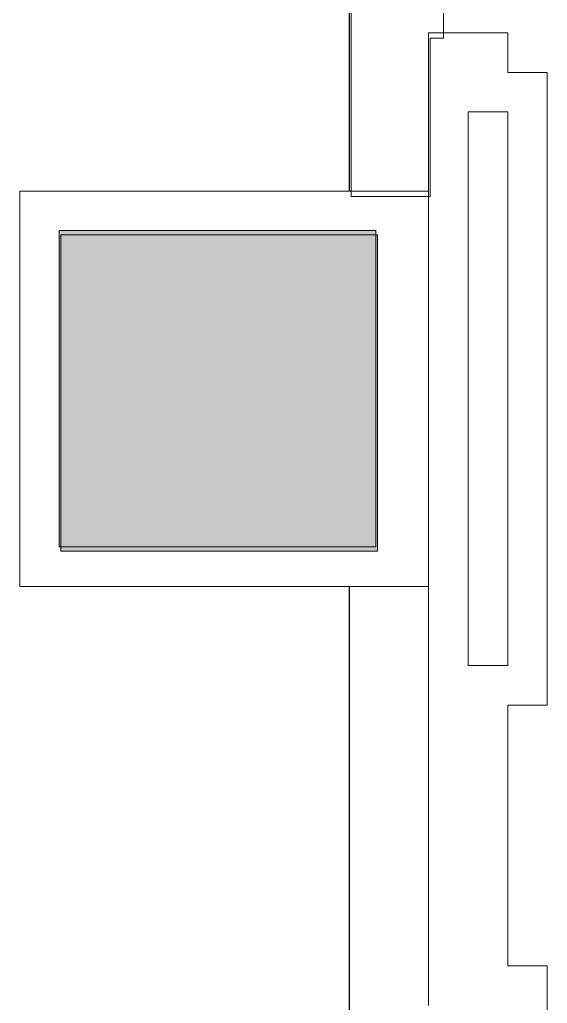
# Model space of a CAD drawing. Header units: inches. Extents: x -1221 to 179, y -822 to 880.
# Drawn here: x 100.9 to 140.9, y -365.2 to -290.5 of the extents above; entities that cross this region are included whole.
import ezdxf
from ezdxf.xclip import XClip

# ---------------------------------------------------------------- set-up
doc = ezdxf.new("R2010")
doc.units = ezdxf.units.IN
doc.header["$MEASUREMENT"] = 0
doc.header["$XCLIPFRAME"] = 2
doc.layers.add('L1$0$A-Anno-Revs-FinF', color=181, linetype='Continuous')
doc.layers.add('L1$0$GLZ_GLAZING', color=7, linetype='Continuous')
for name, color, linetype, lineweight in [('L1$0$BB Columns_Pen_No__3', 7, 'Continuous', 20), ('L1$0$BB Columns_Pen_No__7', 7, 'Continuous', 20), ('L1$0$BB Columns_Pen_No__95', 8, 'Continuous', 20), ('L1$0$BB Shell_Pen_No__100', 7, 'Continuous', 20), ('X1$0$18_0109_REV_dwg _7_', 8, 'Continuous', 9), ('X1$0$A-WALL', 113, 'Continuous', 9), ('X1$0$S-COLS', 52, 'Continuous', 9)]:
    doc.layers.add(name, color=color, linetype=linetype, lineweight=lineweight)

# ---------------------------------------------------------------- blocks, each defined once
blk = doc.blocks.new('L1$0$window-fixed')
at = {"layer": 'L1$0$GLZ_GLAZING', "color": 30, "linetype": 'Continuous', "const_width": 0.00174}
blk.add_lwpolyline([(-6637.596, 3783.311), (-6637.596, 3788.311), (-6640.096, 3788.311), (-6640.088, 3787.061), (-6639.588, 3787.061), (-6639.588, 3786.061), (-6640.088, 3786.061), (-6640.088, 3783.311), (-6637.596, 3783.311)], dxfattribs=at)
blk = doc.blocks.new('L1')
at = {"layer": 'L1$0$BB Columns_Pen_No__95', "linetype": 'Continuous', "lineweight": 0, "true_color": 0x3f3f3f}
blk.add_hatch(color=250, dxfattribs=at).paths.add_polyline_path([(-6238.69, 2616.066), (-6262.69, 2616.066), (-6262.69, 2592.066), (-6238.69, 2592.066)])
at = {"layer": 'L1$0$A-Anno-Revs-FinF'}
for p, q in [((-6240.69, 2619.066), (-6240.69, 2769.066)), ((-6240.69, 2522.821), (-6240.69, 2589.066))]:
    blk.add_line(p, q, dxfattribs=at)
at = {"layer": 'L1$0$BB Columns_Pen_No__3', "linetype": 'Continuous'}
for p, q in [((-6234.69, 2619.066), (-6265.69, 2619.066)), ((-6265.69, 2619.066), (-6265.69, 2589.066)), ((-6265.69, 2589.066), (-6234.69, 2589.066))]:
    blk.add_line(p, q, dxfattribs=at)
at = {"layer": 'L1$0$BB Columns_Pen_No__7', "linetype": 'Continuous', "flags": 128}
blk.add_lwpolyline([(-6238.69, 2616.066), (-6262.69, 2616.066), (-6262.69, 2592.066), (-6238.69, 2592.066)], close=True, dxfattribs=at)
at = {"layer": 'L1$0$BB Shell_Pen_No__100', "linetype": 'Continuous', "flags": 128}
for points in [[(-6234.69, 2631.066), (-6234.69, 2625.066)], [(-6228.69, 2628.066), (-6228.69, 2631.066), (-6234.69, 2631.066)], [(-6225.69, 2628.066), (-6228.69, 2628.066)], [(-6225.69, 2580.066), (-6225.69, 2628.066)], [(-6234.69, 2625.066), (-6234.69, 2583.066)], [(-6231.69, 2625.066), (-6228.69, 2625.066)], [(-6231.69, 2583.066), (-6231.69, 2625.066)], [(-6228.69, 2625.066), (-6228.69, 2583.066)], [(-6234.69, 2583.066), (-6234.69, 2557.291)], [(-6228.69, 2583.066), (-6231.69, 2583.066)], [(-6228.69, 2560.291), (-6228.69, 2580.066)], [(-6228.69, 2580.066), (-6225.69, 2580.066)], [(-6225.69, 2560.291), (-6228.69, 2560.291)], [(-6225.69, 2509.291), (-6225.69, 2560.291)]]:
    blk.add_lwpolyline(points, dxfattribs=at)
at = {"layer": 'L1$0$A-Anno-Revs-FinF', "rotation": 270}
blk.add_blockref('L1$0$window-fixed', (-10017.001, -4006.529), dxfattribs=at)
blk = doc.blocks.new('X1$0$Walls 12 - Walls 1-5282459-FIRST FLOOR POWER _ SIGNAL')
at = {"layer": 'X1$0$A-WALL'}
for p, q in [((126.071, 374.431), (126.071, 236.056)), ((133.071, 248.056), (133.071, 374.056)), ((132.071, 236.056), (132.071, 248.056)), ((132.071, 248.056), (133.071, 248.056)), ((126.071, 236.056), (132.071, 236.056))]:
    blk.add_line(p, q, dxfattribs=at)
blk = doc.blocks.new('X1$0$Concrete-Rectangular-Column - 24 X 24-V44-FIRST FLOOR POWER _ SIGNAL')
at = {"layer": 'X1$0$S-COLS'}
blk.add_hatch(color=7, dxfattribs=at).paths.add_polyline_path([(-12, -12), (12, -12), (12, 12), (-12, 12), (-12, 11.281)], flags=0)
at = {"layer": 'X1$0$S-COLS', "color": 8, "lineweight": 20}
for p, q in [((12, 12), (-12, 12)), ((-12, 12), (-12, -12)), ((12, -12), (12, 12)), ((-12, -12), (12, -12))]:
    blk.add_line(p, q, dxfattribs=at)
blk = doc.blocks.new('X1')
at = {"layer": 'X1$0$18_0109_REV_dwg _7_'}
ref = blk.add_blockref('L1', (6366.63, -2922.603), dxfattribs=at)
XClip(ref).set_block_clipping_path([(-7587.3890141857, 2122.8758432012), (-6188.1189173454, 3796.6416784023)])
at = {"layer": 'X1$0$A-WALL'}
blk.add_blockref('X1$0$Walls 12 - Walls 1-5282459-FIRST FLOOR POWER _ SIGNAL', (0, -540), dxfattribs=at)
at = {"layer": 'X1$0$S-COLS'}
blk.add_blockref('X1$0$Concrete-Rectangular-Column - 24 X 24-V44-FIRST FLOOR POWER _ SIGNAL', (116.071, -318.853), dxfattribs=at)

msp = doc.modelspace()

# ---------------------------------------------------------------- block references
at = {"color": 253}
msp.add_blockref('X1', (0, 0), dxfattribs=at)

doc.saveas('drawing.dxf')
